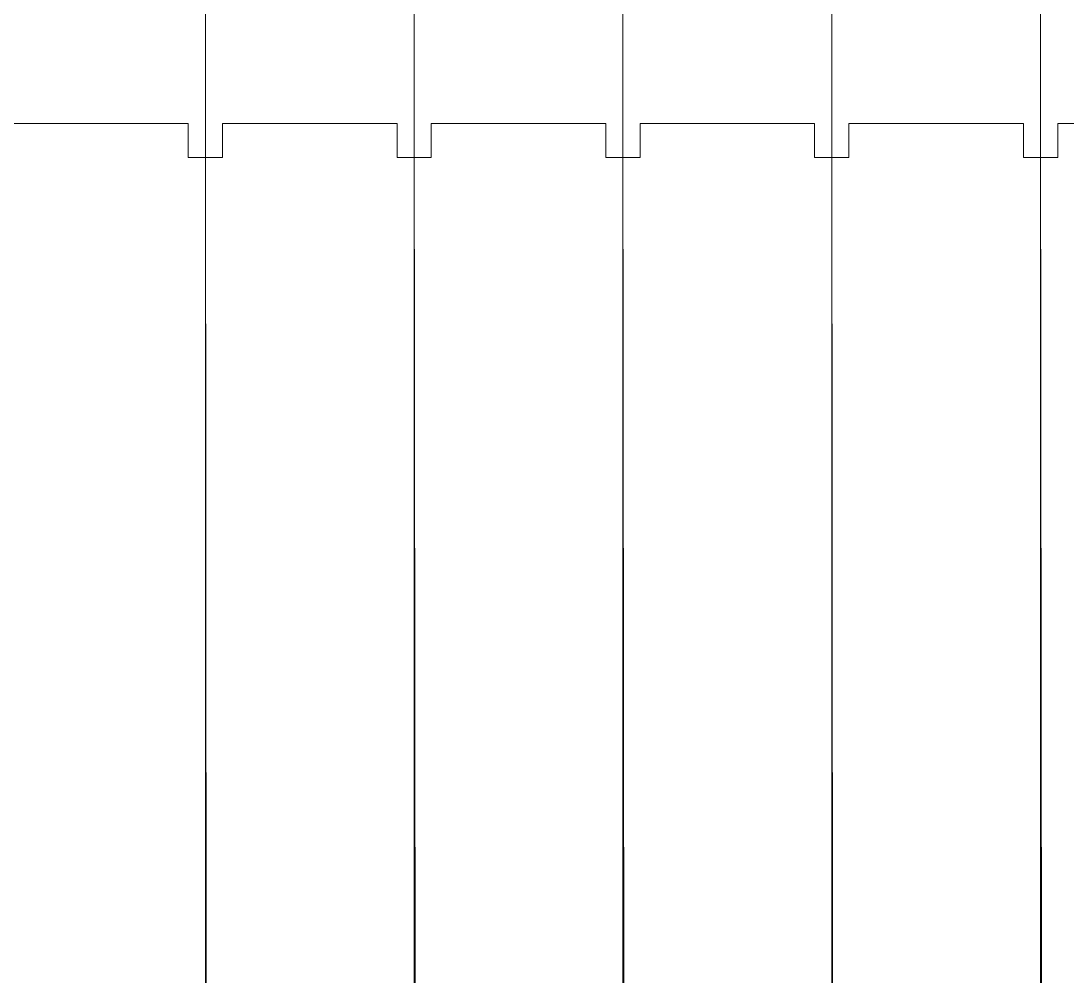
# Model space of a CAD drawing. Header units: millimetres. Extents: x 1359 to 3577, y 1336 to 3557.
# Drawn here: x 1906.37 to 1936.94, y 2548.72 to 2576.61 of the extents above; entities that cross this region are included whole.
import ezdxf

# ---------------------------------------------------------------- set-up
doc = ezdxf.new("R2010")
doc.units = ezdxf.units.MM
doc.layers.add('000-PI-Oprema', color=30, linetype='Continuous', lineweight=5)

msp = doc.modelspace()

# ---------------------------------------------------------------- linework, layer by layer
at = {"layer": '000-PI-Oprema', "color": 0, "linetype": 'ByBlock', "lineweight": 0}
for p, q in [((1911.765, 2574.322), (1911.765, 2584.672)), ((1911.765, 2574.322), (1911.765, 2584.672)), ((1911.765, 2574.322), (1911.765, 2584.672)), ((1911.765, 2574.322), (1911.765, 2584.672)), ((1917.865, 2574.322), (1917.865, 2584.672)), ((1917.865, 2574.322), (1917.865, 2584.672)), ((1917.865, 2574.322), (1917.865, 2584.672)), ((1917.865, 2574.322), (1917.865, 2584.672)), ((1923.965, 2574.322), (1923.965, 2584.672)), ((1923.965, 2574.322), (1923.965, 2584.672)), ((1923.965, 2574.322), (1923.965, 2584.672)), ((1923.965, 2574.322), (1923.965, 2584.672)), ((1930.065, 2574.322), (1930.065, 2584.672)), ((1930.065, 2574.322), (1930.065, 2584.672)), ((1930.065, 2574.322), (1930.065, 2584.672)), ((1930.065, 2574.322), (1930.065, 2584.672)), ((1936.165, 2574.322), (1936.165, 2584.672)), ((1936.165, 2574.322), (1936.165, 2584.672)), ((1936.165, 2574.322), (1936.165, 2584.672)), ((1936.165, 2574.322), (1936.165, 2584.672)), ((1911.765, 2572.622), (1911.765, 2574.322)), ((1911.765, 2572.622), (1911.765, 2574.322)), ((1911.79, 2548.121), (1911.765, 2574.322)), ((1911.79, 2548.121), (1911.765, 2574.322)), ((1917.865, 2572.622), (1917.865, 2574.322)), ((1917.865, 2572.622), (1917.865, 2574.322)), ((1917.89, 2548.121), (1917.865, 2574.322)), ((1917.89, 2548.121), (1917.865, 2574.322)), ((1923.965, 2572.622), (1923.965, 2574.322)), ((1923.965, 2572.622), (1923.965, 2574.322)), ((1923.99, 2548.121), (1923.965, 2574.322)), ((1923.99, 2548.121), (1923.965, 2574.322)), ((1930.065, 2572.622), (1930.065, 2574.322)), ((1930.065, 2572.622), (1930.065, 2574.322)), ((1930.09, 2548.121), (1930.065, 2574.322)), ((1930.09, 2548.121), (1930.065, 2574.322)), ((1936.165, 2572.622), (1936.165, 2574.322)), ((1936.165, 2572.622), (1936.165, 2574.322)), ((1936.19, 2548.121), (1936.165, 2574.322)), ((1936.19, 2548.121), (1936.165, 2574.322)), ((1906.165, 2573.622), (1911.265, 2573.622)), ((1911.265, 2573.622), (1911.265, 2573.622)), ((1911.265, 2573.622), (1911.265, 2572.622)), ((1911.765, 2573.672), (1911.765, 2573.672)), ((1911.765, 2573.672), (1911.765, 2573.672)), ((1911.765, 2573.672), (1911.765, 2573.672)), ((1911.765, 2573.672), (1911.765, 2573.672)), ((1912.265, 2573.622), (1917.365, 2573.622)), ((1912.265, 2573.622), (1912.265, 2573.622)), ((1912.265, 2573.622), (1912.265, 2572.622)), ((1917.365, 2573.622), (1917.365, 2573.622)), ((1917.365, 2573.622), (1917.365, 2572.622)), ((1917.865, 2573.672), (1917.865, 2573.672)), ((1917.865, 2573.672), (1917.865, 2573.672)), ((1917.865, 2573.672), (1917.865, 2573.672)), ((1917.865, 2573.672), (1917.865, 2573.672)), ((1918.365, 2573.622), (1923.465, 2573.622)), ((1918.365, 2573.622), (1918.365, 2573.622)), ((1918.365, 2573.622), (1918.365, 2572.622)), ((1923.465, 2573.622), (1923.465, 2573.622)), ((1923.465, 2573.622), (1923.465, 2572.622)), ((1923.965, 2573.672), (1923.965, 2573.672)), ((1923.965, 2573.672), (1923.965, 2573.672)), ((1923.965, 2573.672), (1923.965, 2573.672)), ((1923.965, 2573.672), (1923.965, 2573.672)), ((1924.465, 2573.622), (1929.565, 2573.622)), ((1924.465, 2573.622), (1924.465, 2573.622)), ((1924.465, 2573.622), (1924.465, 2572.622)), ((1929.565, 2573.622), (1929.565, 2573.622)), ((1929.565, 2573.622), (1929.565, 2572.622)), ((1930.065, 2573.672), (1930.065, 2573.672)), ((1930.065, 2573.672), (1930.065, 2573.672)), ((1930.065, 2573.672), (1930.065, 2573.672)), ((1930.065, 2573.672), (1930.065, 2573.672)), ((1930.565, 2573.622), (1935.665, 2573.622)), ((1930.565, 2573.622), (1930.565, 2573.622)), ((1930.565, 2573.622), (1930.565, 2572.622)), ((1935.665, 2573.622), (1935.665, 2573.622)), ((1935.665, 2573.622), (1935.665, 2572.622)), ((1936.165, 2573.672), (1936.165, 2573.672)), ((1936.165, 2573.672), (1936.165, 2573.672)), ((1936.165, 2573.672), (1936.165, 2573.672)), ((1936.165, 2573.672), (1936.165, 2573.672)), ((1936.665, 2573.622), (1941.765, 2573.622)), ((1936.665, 2573.622), (1936.665, 2573.622)), ((1936.665, 2573.622), (1936.665, 2572.622)), ((1911.765, 2572.872), (1911.765, 2572.872)), ((1911.765, 2572.872), (1911.765, 2572.872)), ((1911.765, 2572.872), (1911.765, 2572.872)), ((1911.765, 2572.872), (1911.765, 2572.872)), ((1917.865, 2572.872), (1917.865, 2572.872)), ((1917.865, 2572.872), (1917.865, 2572.872)), ((1917.865, 2572.872), (1917.865, 2572.872)), ((1917.865, 2572.872), (1917.865, 2572.872)), ((1923.965, 2572.872), (1923.965, 2572.872)), ((1923.965, 2572.872), (1923.965, 2572.872)), ((1923.965, 2572.872), (1923.965, 2572.872)), ((1923.965, 2572.872), (1923.965, 2572.872)), ((1930.065, 2572.872), (1930.065, 2572.872)), ((1930.065, 2572.872), (1930.065, 2572.872)), ((1930.065, 2572.872), (1930.065, 2572.872)), ((1930.065, 2572.872), (1930.065, 2572.872)), ((1936.165, 2572.872), (1936.165, 2572.872)), ((1936.165, 2572.872), (1936.165, 2572.872)), ((1936.165, 2572.872), (1936.165, 2572.872)), ((1936.165, 2572.872), (1936.165, 2572.872)), ((1911.265, 2572.622), (1911.265, 2572.622)), ((1911.765, 2572.622), (1911.265, 2572.622)), ((1911.765, 2572.622), (1911.765, 2572.622)), ((1911.765, 2572.622), (1911.765, 2546.322)), ((1911.765, 2572.622), (1911.765, 2572.622)), ((1911.765, 2572.622), (1911.765, 2546.322)), ((1911.765, 2572.622), (1911.765, 2572.622)), ((1912.265, 2572.622), (1911.765, 2572.622)), ((1911.765, 2572.622), (1911.765, 2572.622)), ((1912.265, 2572.622), (1912.265, 2572.622)), ((1917.365, 2572.622), (1917.365, 2572.622)), ((1917.865, 2572.622), (1917.365, 2572.622)), ((1917.865, 2572.622), (1917.865, 2572.622)), ((1917.865, 2572.622), (1917.865, 2546.322)), ((1917.865, 2572.622), (1917.865, 2572.622)), ((1917.865, 2572.622), (1917.865, 2546.322)), ((1917.865, 2572.622), (1917.865, 2572.622)), ((1918.365, 2572.622), (1917.865, 2572.622)), ((1917.865, 2572.622), (1917.865, 2572.622)), ((1918.365, 2572.622), (1918.365, 2572.622)), ((1923.465, 2572.622), (1923.465, 2572.622)), ((1923.965, 2572.622), (1923.465, 2572.622)), ((1923.965, 2572.622), (1923.965, 2572.622)), ((1923.965, 2572.622), (1923.965, 2546.322)), ((1923.965, 2572.622), (1923.965, 2572.622)), ((1923.965, 2572.622), (1923.965, 2546.322)), ((1923.965, 2572.622), (1923.965, 2572.622)), ((1924.465, 2572.622), (1923.965, 2572.622)), ((1923.965, 2572.622), (1923.965, 2572.622)), ((1924.465, 2572.622), (1924.465, 2572.622)), ((1929.565, 2572.622), (1929.565, 2572.622)), ((1930.065, 2572.622), (1929.565, 2572.622)), ((1930.065, 2572.622), (1930.065, 2572.622)), ((1930.065, 2572.622), (1930.065, 2546.322)), ((1930.065, 2572.622), (1930.065, 2572.622)), ((1930.065, 2572.622), (1930.065, 2546.322)), ((1930.065, 2572.622), (1930.065, 2572.622)), ((1930.565, 2572.622), (1930.065, 2572.622)), ((1930.065, 2572.622), (1930.065, 2572.622)), ((1930.565, 2572.622), (1930.565, 2572.622)), ((1935.665, 2572.622), (1935.665, 2572.622)), ((1936.165, 2572.622), (1935.665, 2572.622)), ((1936.165, 2572.622), (1936.165, 2572.622)), ((1936.165, 2572.622), (1936.165, 2546.322)), ((1936.165, 2572.622), (1936.165, 2572.622)), ((1936.165, 2572.622), (1936.165, 2546.322)), ((1936.165, 2572.622), (1936.165, 2572.622)), ((1936.665, 2572.622), (1936.165, 2572.622)), ((1936.165, 2572.622), (1936.165, 2572.622)), ((1936.665, 2572.622), (1936.665, 2572.622)), ((1911.765, 2571.912), (1911.765, 2571.912)), ((1911.765, 2571.912), (1911.765, 2571.912)), ((1911.765, 2571.912), (1911.765, 2571.912)), ((1911.765, 2571.912), (1911.765, 2571.912)), ((1917.865, 2571.912), (1917.865, 2571.912)), ((1917.865, 2571.912), (1917.865, 2571.912)), ((1917.865, 2571.912), (1917.865, 2571.912)), ((1917.865, 2571.912), (1917.865, 2571.912)), ((1923.965, 2571.912), (1923.965, 2571.912)), ((1923.965, 2571.912), (1923.965, 2571.912)), ((1923.965, 2571.912), (1923.965, 2571.912)), ((1923.965, 2571.912), (1923.965, 2571.912)), ((1930.065, 2571.912), (1930.065, 2571.912)), ((1930.065, 2571.912), (1930.065, 2571.912)), ((1930.065, 2571.912), (1930.065, 2571.912)), ((1930.065, 2571.912), (1930.065, 2571.912)), ((1936.165, 2571.912), (1936.165, 2571.912)), ((1936.165, 2571.912), (1936.165, 2571.912)), ((1936.165, 2571.912), (1936.165, 2571.912)), ((1936.165, 2571.912), (1936.165, 2571.912))]:
    msp.add_line(p, q, dxfattribs=at)

doc.saveas('drawing.dxf')
